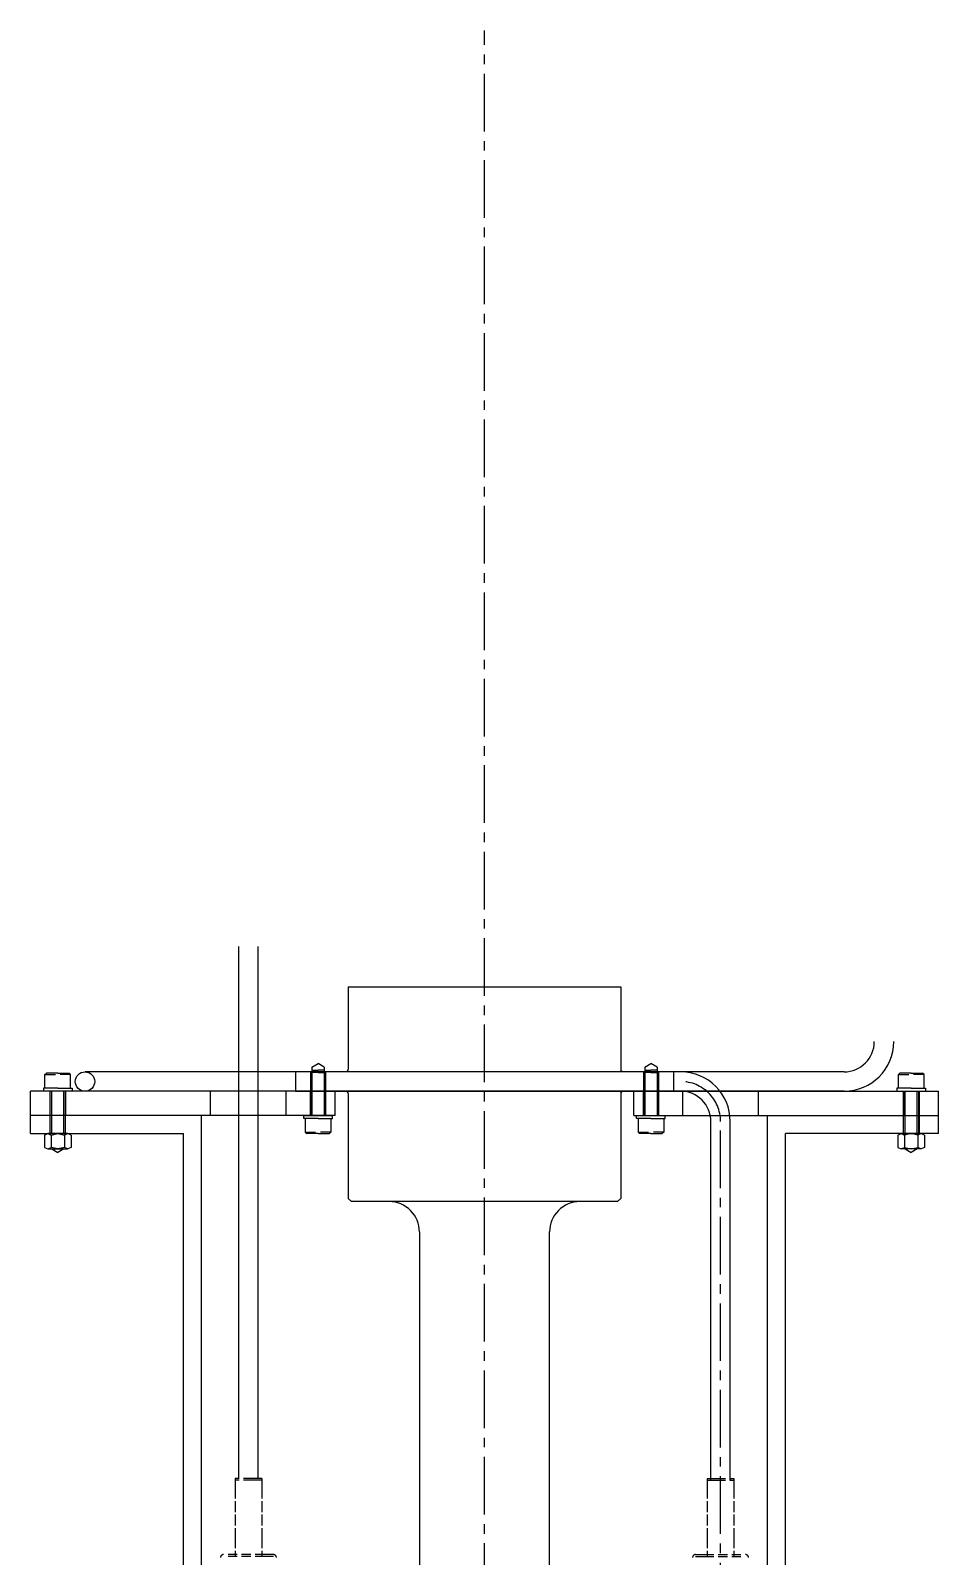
# Model space of a CAD drawing. Header units: millimetres. Extents: x 5013 to 9067, y 5076 to 6829.
# Drawn here: x 8459 to 8759, y 5899 to 6403 of the extents above; entities that cross this region are included whole.
import ezdxf

# ---------------------------------------------------------------- set-up
doc = ezdxf.new("R2010")
doc.units = ezdxf.units.MM
doc.linetypes.add('AM_ISO09W050', pattern=[22.5, 6, -1.5, 3, -1.5, 3, -1.5, 6])
doc.linetypes.add('CENTER2', pattern=[28.575, 19.05, -3.175, 3.175, -3.175])
doc.layers.add('1', color=3, linetype='Continuous')
doc.layers.add('CSLAYER17', color=7, linetype='Continuous')
doc.layers.add('AM_11', color=3, linetype='AM_ISO09W050', lineweight=25)

msp = doc.modelspace()

# ---------------------------------------------------------------- linework, layer by layer
at = {"color": 30, "linetype": 'CENTER2'}
msp.add_line((8608.649, 5169.789), (8608.649, 6403.289), dxfattribs=at)
at = {"color": 0}
for p, q in [((8527.45, 5924.689), (8527.45, 6100.489)), ((8533.85, 5924.689), (8533.85, 6100.491)), ((8727.45, 6059.064), (8476.649, 6059.066)), ((8458.649, 6044.664), (8458.649, 6052.664)), ((8559.349, 6052.664), (8458.649, 6052.664)), ((8472.399, 6052.664), (8462.899, 6052.664)), ((8465.049, 6052.664), (8465.049, 6044.664)), ((8470.249, 6052.664), (8470.249, 6044.664)), ((8727.459, 6052.664), (8476.649, 6052.664)), ((8518.151, 6044.664), (8518.151, 6052.664)), ((8543.151, 6044.664), (8543.151, 6052.664)), ((8551.149, 6052.664), (8551.149, 6046.164)), ((8551.149, 6044.664), (8551.149, 6052.664)), ((8551.649, 6052.664), (8551.649, 6044.664)), ((8555.649, 6052.664), (8555.649, 6044.664)), ((8556.149, 6052.664), (8556.149, 6046.164)), ((8556.149, 6044.664), (8556.149, 6052.664)), ((8559.349, 6044.664), (8559.349, 6052.664)), ((8657.949, 6044.664), (8657.949, 6052.664)), ((8657.949, 6052.664), (8758.649, 6052.664)), ((8661.149, 6052.664), (8661.149, 6046.164)), ((8661.149, 6044.664), (8661.149, 6052.664)), ((8661.649, 6052.664), (8661.649, 6044.664)), ((8665.649, 6052.664), (8665.649, 6044.664)), ((8666.149, 6052.664), (8666.149, 6046.164)), ((8666.149, 6044.664), (8666.149, 6052.664)), ((8674.148, 6044.664), (8674.148, 6052.664)), ((8699.148, 6044.664), (8699.148, 6052.664)), ((8744.899, 6052.664), (8754.399, 6052.664)), ((8747.049, 6052.664), (8747.049, 6044.664)), ((8747.049, 6052.664), (8747.049, 6044.664)), ((8752.249, 6052.664), (8752.249, 6044.664)), ((8752.249, 6052.664), (8752.249, 6044.664)), ((8758.649, 6044.664), (8758.649, 6052.664)), ((8559.349, 6044.664), (8458.649, 6044.664)), ((8458.649, 6038.664), (8458.649, 6044.664)), ((8465.049, 6044.664), (8465.049, 6038.664)), ((8470.249, 6038.664), (8470.249, 6044.664)), ((8548.899, 6044.664), (8558.399, 6044.664)), ((8657.949, 6044.664), (8758.649, 6044.664)), ((8658.899, 6044.664), (8668.399, 6044.664)), ((8747.049, 6038.664), (8747.049, 6044.664)), ((8747.049, 6038.664), (8747.049, 6044.664)), ((8752.249, 6038.664), (8752.249, 6044.664)), ((8752.249, 6044.664), (8752.249, 6038.664)), ((8758.649, 6038.664), (8758.649, 6044.664)), ((8458.649, 6038.664), (8509.151, 6038.664)), ((8463.254, 6038.164), (8464.353, 6038.664)), ((8463.254, 6038.164), (8463.254, 6034.064)), ((8470.946, 6038.664), (8464.353, 6038.664)), ((8464.353, 6038.664), (8465.452, 6038.164)), ((8465.452, 6038.164), (8467.649, 6038.664)), ((8465.452, 6038.164), (8465.452, 6034.064)), ((8467.649, 6038.664), (8469.847, 6038.164)), ((8470.946, 6038.664), (8469.847, 6038.164)), ((8469.847, 6038.164), (8469.847, 6034.064)), ((8472.044, 6038.164), (8470.946, 6038.664)), ((8472.044, 6038.164), (8472.044, 6034.064)), ((8683.448, 5924.064), (8683.449, 6042.69)), ((8689.848, 5924.064), (8689.849, 6042.702)), ((8758.649, 6038.664), (8708.148, 6038.664)), ((8745.254, 6038.164), (8746.353, 6038.664)), ((8745.254, 6038.164), (8745.254, 6034.064)), ((8746.353, 6038.664), (8752.946, 6038.664)), ((8746.353, 6038.664), (8747.452, 6038.164)), ((8749.649, 6038.664), (8747.452, 6038.164)), ((8747.452, 6038.164), (8747.452, 6034.064)), ((8751.847, 6038.164), (8749.649, 6038.664)), ((8752.946, 6038.664), (8751.847, 6038.164)), ((8751.847, 6038.164), (8751.847, 6034.064)), ((8754.044, 6038.164), (8752.946, 6038.664)), ((8754.044, 6038.164), (8754.044, 6034.064)), ((8463.254, 6034.064), (8464.353, 6033.564)), ((8464.353, 6033.564), (8465.452, 6034.064)), ((8464.353, 6033.564), (8470.946, 6033.564)), ((8467.649, 6033.564), (8465.452, 6034.064)), ((8469.847, 6034.064), (8467.649, 6033.564)), ((8470.946, 6033.564), (8469.847, 6034.064)), ((8472.044, 6034.064), (8470.946, 6033.564)), ((8745.254, 6034.064), (8746.353, 6033.564)), ((8746.353, 6033.564), (8747.452, 6034.064)), ((8752.946, 6033.564), (8746.353, 6033.564)), ((8747.452, 6034.064), (8749.649, 6033.564)), ((8749.649, 6033.564), (8751.847, 6034.064)), ((8752.946, 6033.564), (8751.847, 6034.064)), ((8754.044, 6034.064), (8752.946, 6033.564))]:
    msp.add_line(p, q, dxfattribs=at)
at = {"color": 0, "linetype": 'CENTER2'}
msp.add_line((8686.648, 5763.468), (8686.648, 6042.641), dxfattribs=at)
at = {"color": 0}
msp.add_circle((8476.649, 6055.865), 3.201, dxfattribs=at)
for centre, radius, start, end in [((8727.45, 6069.064), 10, 270, 0), ((8727.45, 6069.064), 16.4, 270, 0), ((8673.449, 6042.667), 16.4, 0.00001, 90.00001), ((8673.449, 6042.667), 10, 0.00001, 90.00001)]:
    msp.add_arc(centre, radius, start, end, dxfattribs=at)
at = {"color": 0, "linetype": 'CENTER2'}
msp.add_arc((8673.449, 6042.667), 13.199, 0.00001, 90.00001, dxfattribs=at)
at = {"layer": '1', "color": 0}
for p, q in [((8463.399, 6058.164), (8463.899, 6058.664)), ((8463.399, 6058.164), (8466.858, 6058.164)), ((8463.399, 6053.664), (8463.399, 6058.164)), ((8467.649, 6058.664), (8463.899, 6058.664)), ((8467.649, 6058.664), (8471.399, 6058.664)), ((8471.899, 6058.164), (8468.441, 6058.164)), ((8471.899, 6058.164), (8471.399, 6058.664)), ((8471.899, 6053.664), (8471.899, 6058.164)), ((8553.649, 6058.798), (8551.149, 6058.798)), ((8551.149, 6058.798), (8551.149, 6044.664)), ((8551.649, 6060.664), (8553.649, 6061.819)), ((8551.649, 6060.664), (8551.649, 6044.664)), ((8551.649, 6059.664), (8553.649, 6059.664)), ((8555.649, 6060.664), (8553.649, 6061.819)), ((8555.649, 6059.664), (8553.649, 6059.664)), ((8553.649, 6058.798), (8556.149, 6058.798)), ((8555.649, 6060.664), (8555.649, 6044.664)), ((8556.149, 6058.798), (8556.149, 6044.664)), ((8663.649, 6058.798), (8661.149, 6058.798)), ((8661.149, 6058.798), (8661.149, 6044.664)), ((8661.649, 6060.664), (8663.649, 6061.819)), ((8661.649, 6060.664), (8661.649, 6044.664)), ((8661.649, 6059.664), (8663.649, 6059.664)), ((8665.649, 6060.664), (8663.649, 6061.819)), ((8665.649, 6059.664), (8663.649, 6059.664)), ((8663.649, 6058.798), (8666.149, 6058.798)), ((8665.649, 6060.664), (8665.649, 6044.664)), ((8666.149, 6058.798), (8666.149, 6044.664)), ((8745.399, 6058.164), (8745.899, 6058.664)), ((8745.399, 6053.664), (8745.399, 6058.164)), ((8745.399, 6058.164), (8748.858, 6058.164)), ((8749.649, 6058.664), (8745.899, 6058.664)), ((8749.649, 6058.664), (8753.399, 6058.664)), ((8753.899, 6058.164), (8750.441, 6058.164)), ((8753.899, 6058.164), (8753.399, 6058.664)), ((8753.899, 6053.664), (8753.899, 6058.164)), ((8467.649, 6053.664), (8462.899, 6053.664)), ((8462.899, 6053.664), (8462.899, 6052.664)), ((8467.649, 6053.664), (8472.399, 6053.664)), ((8472.399, 6053.664), (8472.399, 6052.664)), ((8749.649, 6053.664), (8744.899, 6053.664)), ((8744.899, 6053.664), (8744.899, 6052.664)), ((8749.649, 6053.664), (8754.399, 6053.664)), ((8754.399, 6053.664), (8754.399, 6052.664)), ((8465.149, 6038.664), (8465.149, 6052.664)), ((8465.649, 6038.664), (8465.649, 6052.664)), ((8469.649, 6038.664), (8469.649, 6052.664)), ((8470.149, 6038.664), (8470.149, 6052.664)), ((8747.149, 6038.664), (8747.149, 6052.664)), ((8747.649, 6038.664), (8747.649, 6052.664)), ((8751.649, 6038.664), (8751.649, 6052.664)), ((8752.149, 6038.664), (8752.149, 6052.664)), ((8548.899, 6043.664), (8548.899, 6044.664)), ((8553.649, 6043.664), (8548.899, 6043.664)), ((8549.399, 6043.664), (8549.399, 6039.164)), ((8553.649, 6043.664), (8558.399, 6043.664)), ((8557.899, 6043.664), (8557.899, 6039.164)), ((8558.399, 6043.664), (8558.399, 6044.664)), ((8658.899, 6043.664), (8658.899, 6044.664)), ((8663.649, 6043.664), (8658.899, 6043.664)), ((8659.399, 6043.664), (8659.399, 6039.164)), ((8663.649, 6043.664), (8668.399, 6043.664)), ((8667.899, 6043.664), (8667.899, 6039.164)), ((8668.399, 6043.664), (8668.399, 6044.664)), ((8549.399, 6039.164), (8549.899, 6038.664)), ((8549.399, 6039.164), (8552.858, 6039.164)), ((8553.649, 6038.664), (8549.899, 6038.664)), ((8553.649, 6038.664), (8557.399, 6038.664)), ((8557.899, 6039.164), (8554.441, 6039.164)), ((8557.899, 6039.164), (8557.399, 6038.664)), ((8659.399, 6039.164), (8659.899, 6038.664)), ((8659.399, 6039.164), (8662.858, 6039.164)), ((8663.649, 6038.664), (8659.899, 6038.664)), ((8663.649, 6038.664), (8667.399, 6038.664)), ((8667.899, 6039.164), (8664.441, 6039.164)), ((8667.899, 6039.164), (8667.399, 6038.664)), ((8465.649, 6033.564), (8467.649, 6032.41)), ((8469.649, 6033.564), (8467.649, 6032.41)), ((8747.649, 6033.564), (8749.649, 6032.41)), ((8751.649, 6033.564), (8749.649, 6032.41))]:
    msp.add_line(p, q, dxfattribs=at)
at = {"layer": '1', "color": 32, "linetype": 'Continuous'}
for p, q in [((8515.151, 5639.164), (8515.151, 6044.664)), ((8702.148, 5669.164), (8702.148, 6044.664)), ((8509.151, 5639.164), (8509.151, 6038.664)), ((8708.148, 5669.164), (8708.148, 6038.664))]:
    msp.add_line(p, q, dxfattribs=at)
at = {"layer": 'AM_11', "color": 0}
for p, q in [((8535.051, 5924.689), (8526.251, 5924.689)), ((8526.251, 5924.689), (8526.251, 5899.489)), ((8535.051, 5924.064), (8526.251, 5924.064)), ((8526.251, 5924.064), (8526.251, 5898.864)), ((8535.051, 5924.689), (8535.051, 5899.489)), ((8535.051, 5924.064), (8535.051, 5898.864)), ((8682.248, 5924.689), (8682.248, 5899.489)), ((8682.248, 5924.689), (8691.048, 5924.689)), ((8682.248, 5924.064), (8682.248, 5898.864)), ((8682.248, 5924.064), (8691.048, 5924.064)), ((8691.048, 5924.689), (8691.048, 5899.489)), ((8691.048, 5924.064), (8691.048, 5898.864)), ((8538.901, 5899.489), (8522.401, 5899.489)), ((8538.901, 5898.864), (8522.401, 5898.864)), ((8678.398, 5899.489), (8694.898, 5899.489)), ((8678.398, 5898.864), (8694.898, 5898.864))]:
    msp.add_line(p, q, dxfattribs=at)
for centre, start, end in [((8522.401, 5898.489), 90, 180), ((8538.901, 5898.489), 0, 90), ((8678.398, 5898.489), 90, 180), ((8694.898, 5898.489), 360, 90)]:
    msp.add_arc(centre, 1, start, end, dxfattribs=at)
at = {"layer": 'CSLAYER17', "color": 0, "linetype": 'Continuous'}
for p, q in [((8563.649, 6087.164), (8563.649, 6059.964)), ((8563.649, 6087.164), (8653.649, 6087.164)), ((8653.649, 6087.164), (8653.649, 6059.164)), ((8546.149, 6059.164), (8671.149, 6059.164)), ((8546.149, 6059.164), (8546.149, 6052.664)), ((8671.149, 6059.164), (8671.149, 6052.664)), ((8546.149, 6052.664), (8671.149, 6052.664)), ((8563.649, 6051.864), (8563.649, 6017.163)), ((8653.649, 6052.664), (8653.649, 6017.163)), ((8563.65, 6017.163), (8564.649, 6016.164)), ((8652.65, 6016.164), (8564.649, 6016.164)), ((8653.649, 6017.163), (8652.649, 6016.163)), ((8587.149, 6006.164), (8587.149, 5884.164)), ((8630.149, 5884.164), (8630.149, 6006.164))]:
    msp.add_line(p, q, dxfattribs=at)
for centre, radius, start, end in [((8562.849, 6059.964), 0.8, 270, 0), ((8654.449, 6059.964), 0.8, 179.99999, 270), ((8562.849, 6051.864), 0.8, 360, 90.00001), ((8654.449, 6051.864), 0.8, 89.99999, 180), ((8577.149, 6006.164), 10, 360, 90.00004), ((8640.149, 6006.164), 10, 89.99998, 180.00002)]:
    msp.add_arc(centre, radius, start, end, dxfattribs=at)

doc.saveas('drawing.dxf')
